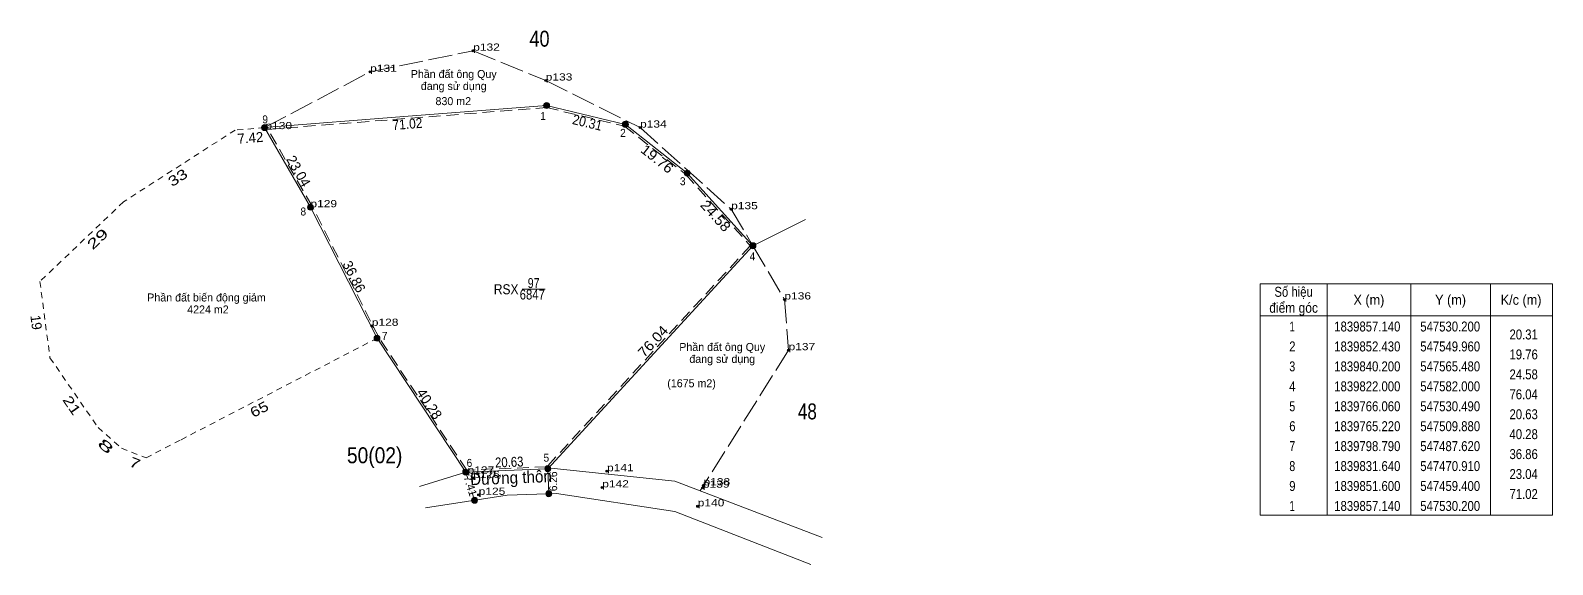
# Model space of a CAD drawing. Header units: metres. Extents: x 546733 to 547783, y 1839557 to 1839978.
# Drawn here: x 547400.6 to 547782.7, y 1839742 to 1839876 of the extents above; entities that cross this region are included whole.
import ezdxf
from ezdxf.enums import TextEntityAlignment as Align

# ---------------------------------------------------------------- set-up
doc = ezdxf.new("R2010")
doc.units = ezdxf.units.M
doc.header["$PDMODE"] = 32
doc.header["$PDSIZE"] = 0.5
for name, pattern in [('LONG_DASHED', [7.5, 6, -1.5]), ('MEDIUM_DASHED', [4.5, 3, -1.5]), ('SHORT_DASHED', [2.7, 1.5, -1.2])]:
    doc.linetypes.add(name, pattern=pattern)
for name, color, linetype, lineweight in [('1', 7, 'SHORT_DASHED', 13), ('10', 7, 'Continuous', 13), ('13', 7, 'Continuous', 13), ('63', 7, 'Continuous', 13)]:
    doc.layers.add(name, color=color, linetype=linetype, lineweight=lineweight)
doc.layers.add('12', color=7, linetype='Continuous')
doc.layers.add('7', color=7, linetype='Continuous')

msp = doc.modelspace()

# ---------------------------------------------------------------- hatches: boundary and pattern name
at = {"layer": '10'}
for points in [[(547530.95, 1839857.14, 1), (547529.45, 1839857.14, 1)], [(547460.15, 1839851.6, 1), (547458.65, 1839851.6, 1)], [(547550.71, 1839852.43, 1), (547549.21, 1839852.43, 1)], [(547566.23, 1839840.2, 1), (547564.73, 1839840.2, 1)], [(547471.66, 1839831.64, 1), (547470.16, 1839831.64, 1)], [(547582.75, 1839822, 1), (547581.25, 1839822, 1)], [(547488.37, 1839798.79, 1), (547486.87, 1839798.79, 1)], [(547510.63, 1839765.22, 1), (547509.13, 1839765.22, 1)], [(547531.24, 1839766.06, 1), (547529.74, 1839766.06, 1)]]:
    msp.add_hatch(color=256, dxfattribs=at).paths.add_polyline_path(points)
at = {"layer": '13'}
for points in [[(547512.86, 1839758.15, 1), (547511.36, 1839758.15, 1)], [(547531.49, 1839759.8, 1), (547529.99, 1839759.8, 1)]]:
    msp.add_hatch(color=256, dxfattribs=at).paths.add_polyline_path(points)

# ---------------------------------------------------------------- linework, layer by layer
at = {"layer": '1'}
for p, q in [((547452, 1839851), (547438.44, 1839842.28)), ((547438.44, 1839773.35), (547487.62, 1839798.79))]:
    msp.add_line(p, q, dxfattribs=at)
at = {"layer": '1', "linetype": 'MEDIUM_DASHED'}
msp.add_lwpolyline([(547530.16, 1839856.64), (547549.74, 1839851.97), (547565.14, 1839839.83), (547581.32, 1839822), (547530.26, 1839766.55), (547510.14, 1839765.73), (547488.05, 1839799.04), (547471.35, 1839831.88), (547460.23, 1839851.16)], close=True, dxfattribs=at)
at = {"layer": '1'}
msp.add_lwpolyline([(547438.44, 1839842.28), (547424, 1839833), (547403, 1839813), (547405.53, 1839793.89), (547417.6, 1839776.4), (547423.52, 1839771.19), (547429.66, 1839768.81), (547438.44, 1839773.35)], dxfattribs=at)
at = {"layer": '10'}
for p, q in [((547582, 1839822), (547530.49, 1839766.06)), ((547562.35, 1839762.93), (547599.39, 1839748.78)), ((547596.52, 1839742.04), (547562.4, 1839755.33))]:
    msp.add_line(p, q, dxfattribs=at)
for points in [[(547459.4, 1839851.6), (547495.48, 1839854.5), (547530.2, 1839857.14), (547549.96, 1839852.43)], [(547530.2, 1839857.14), (547549.96, 1839852.43), (547565.48, 1839840.2), (547582, 1839822), (547530.49, 1839766.06)], [(547459.4, 1839851.6), (547470.91, 1839831.64), (547487.62, 1839798.79), (547509.88, 1839765.22)], [(547498.31, 1839761.58), (547509.88, 1839765.22), (547532.05, 1839766.12), (547562.35, 1839762.93)], [(547562.4, 1839755.33), (547532.69, 1839759.88), (547520.29, 1839759.4), (547510.06, 1839757.84), (547499.83, 1839756.28)]]:
    msp.add_lwpolyline(points, dxfattribs=at)
for centre in [(547530.2, 1839857.14), (547459.4, 1839851.6), (547549.96, 1839852.43), (547565.48, 1839840.2), (547470.91, 1839831.64), (547582, 1839822), (547487.62, 1839798.79), (547509.88, 1839765.22), (547530.49, 1839766.06)]:
    msp.add_circle(centre, 0.75, dxfattribs=at)
at = {"layer": '13', "linetype": 'SHORT_DASHED'}
msp.add_line((547459.4, 1839851.6), (547452, 1839851), dxfattribs=at)
at = {"layer": '13'}
for p, q in [((547582, 1839822), (547595.17, 1839828.58)), ((547524.02, 1839811.06), (547529.81, 1839811.06)), ((547530.74, 1839759.8), (547530.49, 1839766.06)), ((547510.39, 1839763.61), (547509.88, 1839765.22)), ((547512.11, 1839758.15), (547511.43, 1839760.29))]:
    msp.add_line(p, q, dxfattribs=at)
at = {"layer": '13', "linetype": 'LONG_DASHED'}
msp.add_lwpolyline([(547459.4, 1839851.6), (547485.89, 1839865.6), (547511.76, 1839870.9), (547529.97, 1839863.42), (547553.65, 1839851.62), (547576.51, 1839831.14), (547582, 1839822), (547589.88, 1839808.51), (547590.92, 1839795.79), (547568.7, 1839760.5)], dxfattribs=at)
at = {"layer": '13'}
for centre in [(547512.11, 1839758.15), (547530.74, 1839759.8)]:
    msp.add_circle(centre, 0.75, dxfattribs=at)
at = {"layer": '63'}
for p, q in [((547726.1, 1839812.43), (547726.1, 1839754.43)), ((547747.1, 1839812.43), (547747.1, 1839754.43)), ((547767.1, 1839812.43), (547767.1, 1839754.43)), ((547709.3, 1839804.43), (547782.7, 1839804.43))]:
    msp.add_line(p, q, dxfattribs=at)
msp.add_lwpolyline([(547709.3, 1839812.43), (547782.7, 1839812.43), (547782.7, 1839754.43), (547709.3, 1839754.43)], close=True, dxfattribs=at)
at = {"layer": '7'}
for p in [(547511.76, 1839870.9), (547485.89, 1839865.6), (547529.97, 1839863.42), (547459.61, 1839851.23), (547553.65, 1839851.62), (547470.91, 1839831.64), (547576.51, 1839831.14), (547589.88, 1839808.51), (547486.31, 1839801.9), (547590.92, 1839795.79), (547545.36, 1839765.43), (547510.36, 1839764.85), (547511.75, 1839763.74), (547569.58, 1839761.9), (547513.14, 1839759.52), (547544.15, 1839761.38), (547569.43, 1839761.31), (547568.12, 1839756.64)]:
    msp.add_point(p, dxfattribs=at)

# ---------------------------------------------------------------- texts
at = {"layer": '1'}
for s, rotation, p in [('7.42', 4.635, (547455.934, 1839847.808)), ('19', 277.542, (547400.84, 1839802.599))]:
    msp.add_text(s, height=2.5, rotation=rotation, dxfattribs=at).set_placement(p, align=Align.CENTER)
for s, rotation, width, p in [('33', 32.735, 1.35, (547438.284, 1839838.018)), ('29', 43.603, 1.55, (547418.338, 1839822.777)), ('21', 304.61, 1.35, (547409.993, 1839781.265)), ('65', 27.35, 1.25, (547458.641, 1839779.867)), ('8', 318.65, 2.1, (547418.689, 1839770.777)), ('7', 338.813, 1.4, (547426.403, 1839766.318))]:
    msp.add_text(s, height=2.5, rotation=rotation, dxfattribs=dict(at, width=width)).set_placement(p, align=Align.CENTER)
for s, width, p in [('RSX', 0.9, (547520.04, 1839809.83)), ('97', 0.8, (547526.94, 1839811.37)), ('6847', 0.85, (547526.6, 1839808.5))]:
    msp.add_text(s, height=2.5, dxfattribs=dict(at, width=width)).set_placement(p, align=Align.CENTER)
for s, p in [('Phần đất biến động giảm ', (547445.195, 1839808.01)), ('4224 m2', (547445.185, 1839805.01))]:
    msp.add_text(s, height=2, dxfattribs=at).set_placement(p, align=Align.CENTER)
at = {"layer": '10'}
for s, p in [('Phần đất ông Quy', (547506.88, 1839864.05)), ('đang sử dụng', (547506.88, 1839861.05)), ('830 m2', (547506.765, 1839857.25)), ('Phần đất ông Quy', (547574.28, 1839795.6)), ('đang sử dụng', (547574.28, 1839792.6)), ('(1675 m2)', (547566.58, 1839786.5))]:
    msp.add_text(s, height=2, dxfattribs=at).set_placement(p, align=Align.CENTER)
at = {"layer": '10', "width": 0.9}
msp.add_text('50(02)', height=4, dxfattribs=at).set_placement((547487.035, 1839767.44), align=Align.CENTER)
at = {"layer": '12', "width": 1.25}
for s, p in [('p132', (547511.76, 1839870.9)), ('p131', (547485.89, 1839865.6)), ('p133', (547529.97, 1839863.42)), ('p134', (547553.65, 1839851.62)), ('p130', (547459.61, 1839851.23)), ('p129', (547470.91, 1839831.64)), ('p135', (547576.51, 1839831.14)), ('p136', (547589.88, 1839808.51)), ('p128', (547486.31, 1839801.9)), ('p137', (547590.92, 1839795.79)), ('p127', (547510.36, 1839764.85)), ('p126', (547511.75, 1839763.74)), ('p141', (547545.36, 1839765.43)), ('p142', (547544.15, 1839761.38)), ('p139', (547569.43, 1839761.31)), ('p138', (547569.58, 1839761.9)), ('p125', (547513.14, 1839759.52)), ('p140', (547568.12, 1839756.64))]:
    msp.add_text(s, height=1.8, dxfattribs=at).set_placement(p)
at = {"layer": '13'}
for s, width, p in [('40', 0.85, (547528.405, 1839871.91)), ('48', 0.8, (547595.65, 1839778.44))]:
    msp.add_text(s, height=4, dxfattribs=dict(at, width=width)).set_placement(p, align=Align.CENTER)
at = {"layer": '13', "width": 0.95}
for s, height, rotation, p in [('Đường thôn', 3, 2.325, (547521.309, 1839762.33)), ('6.26', 2, 90, (547532.84, 1839762.905))]:
    msp.add_text(s, height=height, rotation=rotation, dxfattribs=at).set_placement(p, align=Align.CENTER)
at = {"layer": '13'}
msp.add_text('7.41', height=2, rotation=287.506, dxfattribs=at).set_placement((547510.106, 1839761.481), align=Align.CENTER)
at = {"layer": '63'}
for s, height, width, p in [(' 9', 2, 0.95, (547460.25, 1839852.68)), (' 1', 2, 0.9, (547529.97, 1839853.53)), (' 2', 2, 0.95, (547550.07, 1839849.28)), (' 3', 2, 0.95, (547565.07, 1839837.16)), (' 8', 2, 0.95, (547469.82, 1839829.57)), (' 4', 2, 0.95, (547582.57, 1839818.33)), (' 7', 2, 0.95, (547490.25, 1839798.38)), ('20.31', 2.5, 0.85, (547779, 1839798.48)), ('19.76', 2.5, 0.85, (547779, 1839793.48)), ('24.58', 2.5, 0.85, (547779, 1839788.48)), ('76.04', 2.5, 0.85, (547779, 1839783.48)), ('20.63', 2.5, 0.85, (547779, 1839778.48)), ('40.28', 2.5, 0.85, (547779, 1839773.48)), (' 5', 2, 0.95, (547530.83, 1839767.83)), ('36.86', 2.5, 0.85, (547779, 1839768.48)), (' 6', 2, 0.95, (547511.53, 1839766.53)), ('23.04', 2.5, 0.85, (547779, 1839763.48)), ('71.02', 2.5, 0.85, (547779, 1839758.48))]:
    msp.add_text(s, height=height, dxfattribs=dict(at, width=width)).set_placement(p, align=Align.RIGHT)
for s, rotation, width, p in [('71.02', 4.474, 0.9, (547495.352, 1839851.28)), ('20.31', 346.593, 0.9, (547540.145, 1839851.672)), ('19.76', 321.761, 1.1, (547557.181, 1839842.786)), ('24.58', 312.23, 1.1, (547571.692, 1839828.645)), ('76.04', 47.361, 1.1, (547557.82, 1839797.158)), ('20.63', 2.334, 0.85, (547520.859, 1839766.497))]:
    msp.add_text(s, height=2.5, rotation=rotation, dxfattribs=dict(at, width=width)).set_placement(p, align=Align.CENTER)
for s, rotation, p in [('23.04', 299.97, (547466.831, 1839840.074)), ('36.86', 296.961, (547480.752, 1839813.672)), ('40.28', 303.548, (547499.72, 1839781.641))]:
    msp.add_text(s, height=2.5, rotation=rotation, dxfattribs=at).set_placement(p, align=Align.CENTER)
for s, width, p in [('Số hiệu', 0.85, (547717.7, 1839809.18)), ('điểm góc', 0.9, (547717.7, 1839805.18)), ('X (m)', 0.95, (547736.6, 1839807.18)), ('Y (m)', 0.95, (547757.095, 1839807.18)), ('K/c (m)', 0.95, (547774.8, 1839807.18)), (' 1', 0.75, (547716.995, 1839800.48)), ('1839857.140', 0.85, (547736.2, 1839800.48)), ('547530.200', 0.85, (547757.005, 1839800.48)), (' 2', 0.85, (547717, 1839795.48)), ('1839852.430', 0.85, (547736.2, 1839795.48)), ('547549.960', 0.85, (547757.005, 1839795.48)), (' 3', 0.8, (547717, 1839790.48)), ('1839840.200', 0.85, (547736.2, 1839790.48)), ('547565.480', 0.85, (547757.005, 1839790.48)), (' 4', 0.85, (547716.995, 1839785.48)), ('1839822.000', 0.85, (547736.2, 1839785.48)), ('547582.000', 0.85, (547757.005, 1839785.48)), (' 5', 0.8, (547717, 1839780.48)), ('1839766.060', 0.85, (547736.2, 1839780.48)), ('547530.490', 0.85, (547757.005, 1839780.48)), (' 6', 0.85, (547717, 1839775.48)), ('1839765.220', 0.85, (547736.2, 1839775.48)), ('547509.880', 0.85, (547757.005, 1839775.48)), (' 7', 0.8, (547717, 1839770.48)), ('1839798.790', 0.85, (547736.2, 1839770.48)), ('547487.620', 0.85, (547757.005, 1839770.48)), (' 8', 0.8, (547717, 1839765.48)), ('1839831.640', 0.85, (547736.2, 1839765.48)), ('547470.910', 0.85, (547757.005, 1839765.48)), (' 9', 0.85, (547716.995, 1839760.48)), ('1839851.600', 0.85, (547736.2, 1839760.48)), ('547459.400', 0.85, (547757.005, 1839760.48)), (' 1', 0.75, (547716.995, 1839755.48)), ('1839857.140', 0.85, (547736.2, 1839755.48)), ('547530.200', 0.85, (547757.005, 1839755.48))]:
    msp.add_text(s, height=2.5, dxfattribs=dict(at, width=width)).set_placement(p, align=Align.CENTER)

doc.saveas('drawing.dxf')
